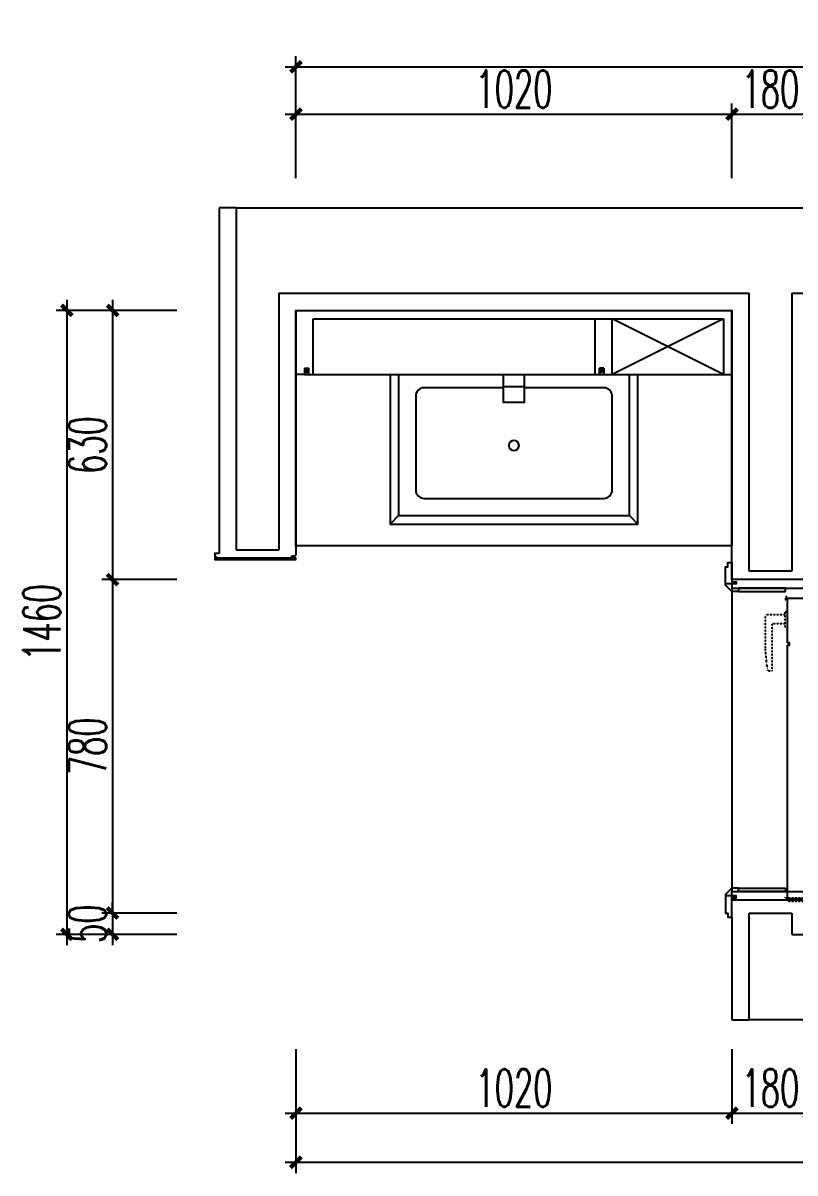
# Model space of a CAD drawing. Header units: inches. Extents: x 24920 to 61775, y 10942 to 38819.
# Drawn here: x 57239 to 59045, y 19236 to 21927 of the extents above; entities that cross this region are included whole.
import ezdxf
from ezdxf.xclip import XClip

# ---------------------------------------------------------------- set-up
doc = ezdxf.new("R2010")
doc.units = ezdxf.units.IN
doc.header["$MEASUREMENT"] = 0
doc.header["$XCLIPFRAME"] = 0
doc.header["$PDMODE"] = 1
doc.linetypes.add('DASH', pattern=[0.35, 0.25, -0.1])
for name, color, linetype in [('1.1-完成面', 24, 'Continuous'), ('2.8.1-建筑-墙体', 43, 'Continuous'), ('6.2.1-家具-活动', 9, 'Continuous'), ('6.4-洁具', 9, 'Continuous'), ('8.1-门套', 9, 'Continuous'), ('8.2-门体', 9, 'Continuous'), ('8.3-门线', 8, 'Continuous'), ('B-平面-不到顶', 7, 'Continuous'), ('B-平面-门扇', 7, 'Continuous')]:
    doc.layers.add(name, color=color, linetype=linetype)
doc.styles.add('DIM', font='simplex.shx', dxfattribs={"width": 0.6, "bigfont": 'extfont.shx'})
doc.dimstyles.new('1比25', dxfattribs={"dimscale": 25, "dimtxt": 3.5, "dimasz": 1, "dimexe": 1, "dimexo": 1, "dimgap": 0.6, "dimtad": 1, "dimdec": 0, "dimrnd": 5, "dimzin": 0, "dimdsep": 46, "dimtxsty": 'DIM', "dimblk": 'ARCHTICK', "dimcen": 0.09, "dimdle": 1, "dimclrd": 1, "dimclre": 1, "dimclrt": 1, "dimadec": 0, "dimazin": 0, "dimtfac": 1, "dimtdec": 0, "dimtix": 1, "dimtmove": 2, "dimatfit": 3, "dimldrblk": '引线箭头（自定义）', "dimfxl": 0, "dimtolj": 1, "dimtzin": 0, "dimarcsym": 0})

# ---------------------------------------------------------------- blocks, each defined once
blk = doc.blocks.new('A$C440218D7')
at = {"layer": 'B-平面-门扇', "color": 8, "linetype": 'DASH', "ltscale": 0.25}
for p, q in [((86.05962036554409, 51.38006138085621), (7.823507361164956, 51.38006138085621)), ((7.823507361048541, 5.182005917711648), (7.823507361164956, 51.38006138085621)), ((28.68647082911775, 5.182005917566129), (28.68647082900134, 34.10590090468759)), ((138.2170290349095, 36.19219725168659), (30.77276717573841, 36.19219725168659)), ((138.2170290349095, 44.38063035425147), (138.2170290349095, 36.19219725168659)), ((36.51008212932357, 5.182005917566129), (-0.0001039392809616, 5.182005917566129)), ((-0.0001039392809616, 5.182005917566129), (-0.0001039395137923, -0.0001022045325954)), ((36.51008212920715, -0.0001022045325954), (36.51008212932357, 5.182005917566129))]:
    blk.add_line(p, q, dxfattribs=at)
for centre, radius, start, end in [((30.77276717573841, 34.10590090468759), 2.086296346780188, 90, 180), ((67.52459887373698, -397.3650673161319), 449.1277519268808, 81.17209896108454, 87.63479282388585), ((136.1307326881651, 44.38063035425147), 2.086296346780188, 0, 81.17209896108454)]:
    blk.add_arc(centre, radius, start, end, dxfattribs=at)
blk = doc.blocks.new('dfdfg fd g')
at = {"layer": '8.2-门体', "color": 8, "linetype": 'DASH', "ltscale": 0.1}
for p, q in [((53243.99130762223, -402599.9286277673), (53295.3075591228, -402599.9286277673)), ((53243.99130762223, -402607.4286277673), (53243.99130762223, -402599.9286277673)), ((53293.99130762182, -402603.6786277673), (53243.99130762223, -402603.6786277673)), ((53243.99130762223, -402607.4286277673), (53295.3075591228, -402607.4286277673))]:
    blk.add_line(p, q, dxfattribs=at)
for points in [[(53240.27999521766, -401901.7368970131), (53242.27830885028, -401896.0030368329), (53242.27830886983, -401895.178621401), (53238.99130762232, -401895.1786213238), (53238.99124794159, -401902.1786213958), (53239.62938496078, -401902.1786213958, 0.3073927248600335)], [(53240.27999521763, -402598.6203458399), (53242.27830885031, -402604.3542060201), (53242.27830886986, -402605.1786214519), (53238.99130762235, -402605.1786215292), (53238.99124794162, -402598.1786214571), (53239.6293849608, -402598.1786214571, -0.3073927248600335)]]:
    blk.add_lwpolyline(points, format="xyb", close=True, dxfattribs=at)
at = {"layer": '8.2-门体', "color": 9}
blk.add_lwpolyline([(53293.99128973691, -402008.1786213238), (53293.99130762235, -402602.1786215279), (53243.99130762246, -402602.1786215279), (53243.99128973702, -402008.1786213238), (53248.99128973702, -402008.1786213238), (53248.99128973702, -402003.1786213238), (53243.99128973702, -402003.1786213238), (53243.99128973702, -401898.1786213238), (53293.99128973691, -401898.1786213238), (53293.99128973691, -402003.1786213238), (53288.99128973691, -402003.1786213238), (53288.99128973691, -402008.1786213238), (53293.99128973691, -402008.1786213238)], dxfattribs=at)
at = {"layer": '8.2-门体', "color": 8, "linetype": 'DASH', "ltscale": 0.6}
blk.add_lwpolyline([(53887.99130762229, -402602.1786215279), (53293.99130762235, -402602.1786215279), (53293.99130762229, -402552.178621528), (53887.99130762223, -402552.178621528), (53887.99130762223, -402557.178621528), (53892.99130762223, -402557.178621528), (53892.99130762223, -402552.178621528), (53997.99130762223, -402552.178621528), (53997.99130762229, -402602.1786215279), (53892.99130762229, -402602.1786215279), (53892.99130762229, -402597.1786215279), (53887.99130762229, -402597.1786215279), (53887.99130762229, -402602.1786215279)], dxfattribs=at)
at = {"layer": '8.2-门体', "color": 8, "linetype": 'DASH', "ltscale": 0.1}
for radius in [6, 3]:
    blk.add_circle((53299.99130762182, -402603.6786277673), radius, dxfattribs=at)
at = {"layer": '8.2-门体', "color": 8, "linetype": 'DASH', "ltscale": 0.6}
blk.add_arc((53325.70870982072, -402569.9476553934), 672.5173825792206, 1.514026501051054, 92.70319952526022, dxfattribs=at)
at = {"layer": '8.2-门体', "color": 7, "xscale": -1, "rotation": 90}
blk.add_blockref('A$C440218D7', (53243.99118753269, -401929.9236322289), dxfattribs=at)
at = {"layer": '8.2-门体', "color": 7, "extrusion": (0, 0, -1), "xscale": -1, "zscale": -1, "rotation": 90}
blk.add_blockref('A$C440218D7', (-53293.99139194141, -401929.9236322289), dxfattribs=at)
at = {"layer": '8.2-门体', "color": 8, "linetype": 'DASH', "ltscale": 0.6, "xscale": -1, "rotation": 359.9999999999999}
blk.add_blockref('A$C440218D7', (53966.2462967172, -402552.1785193236), dxfattribs=at)
at = {"layer": '8.2-门体', "color": 8, "linetype": 'DASH', "ltscale": 0.6, "extrusion": (0, 0, -1), "xscale": -1, "zscale": -1, "rotation": 180}
blk.add_blockref('A$C440218D7', (-53966.2462967172, -402602.1787237324), dxfattribs=at)
blk = doc.blocks.new('A$C41B010ED')
at = {"layer": '8.1-门套', "color": 9, "ltscale": 0.3}
for points in [[(-101.0000182490039, 711.9999992758967), (-101.0000182490039, 711.9999907791498), (-124.9999866744911, 711.9999992758967), (-124.9999866744911, 751.9999992758967), (-119.9999866744911, 751.9999992758967), (-119.9999866744911, 761.9999992758967), (-109.9999866744911, 761.9999992758967), (-109.9999866744329, 715.9999992758967), (-100.9999866744329, 715.9999992758967), (-100.9999866744329, 712.0000077726436), (-101.0000182490039, 711.9999992758967)], [(61.00001824900392, 712.0000007266062), (61.00001824900392, 711.9999922298011), (84.99998667449108, 712.0000007266062), (84.99998667449108, 752.0000007266062), (79.99998667449108, 752.0000007266062), (79.99998667449108, 762.0000007266062), (69.99998667449108, 762.0000007266062), (69.99998667443288, 716.0000007266062), (60.99998667443288, 716.0000007266062), (60.99998667443288, 712.0000092232949), (61.00001824900392, 712.0000007266062)], [(-99.99998667449108, 711.9999992758967), (-99.99998667449108, 716.9999992758967), (-109.9999866744329, 716.9999992758967), (-109.9999866744329, 721.9999992758967), (69.99998667443288, 722.000000726548), (69.99998667443288, 717.000000726548), (59.99998667449108, 717.000000726548), (59.99998667449108, 712.0000007266062), (69.99998667449108, 712.0000007266062), (69.99998667449108, 702.0000007266062), (-109.9999866744911, 701.9999992758967), (-109.9999866744911, 711.9999992758967), (-99.99998667449108, 711.9999992758967)], [(-101.0000182490039, -18.00000072532566), (-101.0000182490039, -17.99999222857878), (-124.9999866744911, -18.00000072532566), (-124.9999866744911, -58.00000072532566), (-119.9999866744911, -58.00000072532566), (-119.9999866744911, -68.00000072532566), (-109.9999866744911, -68.00000072532566), (-109.9999866744329, -22.00000072532566), (-100.9999866744329, -22.00000072532566), (-100.9999866744329, -18.00000922207255), (-101.0000182490039, -18.00000072532566)], [(-99.99998667449108, -18.00000072532566), (-99.99998667449108, -23.00000072532566), (-109.9999866744329, -23.00000072532566), (-109.9999866744329, -28.00000072532566), (69.99998667443288, -27.99999927461613), (69.99998667443288, -22.99999927461613), (59.99998667449108, -22.99999927461613), (59.99998667449108, -17.99999927467434), (69.99998667449108, -17.99999927467434), (69.99998667449108, -7.999999274674337), (-109.9999866744911, -8.000000725267455), (-109.9999866744911, -18.00000072532566), (-99.99998667449108, -18.00000072532566)], [(61.00001824900392, -17.99999927467434), (61.00001824900392, -17.99999077786924), (84.99998667449108, -17.99999927467434), (84.99998667449108, -57.99999927467434), (79.99998667449108, -57.99999927467434), (79.99998667449108, -67.99999927467434), (69.99998667449108, -67.99999927467434), (69.99998667443288, -21.99999927467434), (60.99998667443288, -21.99999927467434), (60.99998667443288, -18.00000777136302), (61.00001824900392, -17.99999927467434)]]:
    blk.add_lwpolyline(points, dxfattribs=at)
for points in [[(-54.99998667449108, 693.9999992758967), (-54.99998667449108, 701.9999992758967), (54.99998667449108, 702.0000007266062), (54.99998667449108, 694.0000007266062)], [(-54.99998667449108, -7.253256626427174e-07), (-54.99998667449108, -8.000000725325663), (54.99998667449108, -7.999999274674337), (54.99998667449108, 7.253256626427174e-07)]]:
    blk.add_lwpolyline(points, close=True, dxfattribs=at)
at = {"layer": 'B-平面-不到顶', "color": 24}
for points in [[(54.99998667449108, 694.0000007266062), (69.99998667449108, 694.0000007266062), (84.99998667449108, 709.0000007266062), (84.99998667449108, 752.0000007266062), (79.99998667449108, 752.0000007266062), (79.99998667449108, 762.0000007266062), (69.99998667449108, 762.0000007266062)], [(54.99998667449108, 7.253256626427174e-07), (69.99998667449108, 7.253256626427174e-07), (84.99998667449108, -14.99999927467434), (84.99998667449108, -57.99999927467434), (79.99998667449108, -57.99999927467434), (79.99998667449108, -67.99999927467434), (69.99998667449108, -67.99999927467434)]]:
    blk.add_lwpolyline(points, dxfattribs=at)
blk = doc.blocks.new('A$C5E191A65')
at = {"layer": '8.3-门线', "color": 8}
for points in [[(713.9890807295451, 779.9999072643404), (713.9890807295451, 59.99990726311808)], [(893.9890540863271, 49.9999087137403), (893.9890540863271, 769.9999087150209)]]:
    blk.add_lwpolyline(points, dxfattribs=at)
at = {"layer": '8.1-门套', "color": 8, "linetype": 'Continuous'}
blk.add_blockref('A$C41B010ED', (823.9890674118651, 67.99990798841463), dxfattribs=at)
at = {"layer": '8.2-门体', "color": 8, "linetype": 'ByBlock', "rotation": 180}
blk.add_blockref('dfdfg fd g', (54007.99146916624, -401815.1787145335), dxfattribs=at)
blk = doc.blocks.new('A$C4EB70EE7')
at = {"layer": '6.4-洁具', "color": 8}
blk.add_line((5.000756625056965, 97.49415320951084), (45.00075662505697, 97.49415320951084), dxfattribs=at)
at = {"layer": '6.4-洁具'}
blk.add_lwpolyline([(50.00075662505697, 137.4941532095108), (50.00075662505697, 0.0001271444198209792), (0.0007566250569652766, 0.0001271444198209792), (0.0007566250569652766, 137.4941532095108, -0.414213562373095), (5.000756625056965, 142.4941532095108), (45.00075662505697, 142.4941532095108, -0.414213562373095)], format="xyb", close=True, dxfattribs=at)
blk.add_lwpolyline([(50.00075662505697, 35.93122951085388), (50.00075662505697, 0.0001271444198209792), (0.0007566250569652766, 0.0001271444198209792), (0.0007566250569652766, 35.93122951085388)], close=True, dxfattribs=at)
at = {"layer": '6.4-洁具', "color": 8}
for centre, start, end in [((5.000756625056965, 102.4941532095108), 180, 270), ((45.00075662505697, 102.4941532095108), 270, 0)]:
    blk.add_arc(centre, 5, start, end, dxfattribs=at)
blk = doc.blocks.new('A$C75DC7DD3')
at = {"layer": '6.2.1-家具-活动', "color": 251}
for p, q in [((6.192779983393848e-05, 352.9999606062321), (-19.99993807220017, 372.9999606062321)), ((540.0000617729384, 352.9999606062321), (560.0000617729384, 372.999960606232)), ((6.192779983393848e-05, 19.99996058513352), (-19.99993807220017, -3.941486647818238e-05)), ((540.0000619277998, 19.99996014787757), (560.0000617729384, -3.941486647818238e-05))]:
    blk.add_line(p, q, dxfattribs=at)
for points in [[(-19.99993807220017, 372.9999606062321), (245.0000618503691, 372.9999606062321)], [(295.0000618503691, 372.999960606232), (560.0000617729384, 372.999960606232), (560.0000617729384, -3.941486647818238e-05), (-19.99993807220017, -3.941486647818238e-05), (-19.99993807220017, 372.9999606062322)]]:
    blk.add_lwpolyline(points, dxfattribs=at)
at = {"layer": '6.4-洁具', "color": 2}
blk.add_lwpolyline([(540.0000617729384, 352.9999606062321), (540.0000619277998, 19.99996014787757), (6.192779983393848e-05, 19.99996058513545), (6.192779983393848e-05, 352.9999606062321), (245.0000618503691, 352.9999606062321)], dxfattribs=at)
at = {"layer": '6.4-洁具'}
blk.add_lwpolyline([(295.0000618503691, 352.9999606062321), (540.0000617729384, 352.9999606062321)], dxfattribs=at)
at = {"layer": '6.4-洁具', "color": 251}
blk.add_lwpolyline([(295.0000618503691, 318.9999603064466), (480.0000617151818, 318.9999604114987, -0.4142135624205951), (500.0000617279147, 298.9999604209888), (500.0000618399063, 79.99996009801635, -0.4142135627815917), (480.0000618214981, 59.99996008852622), (60.00006195039896, 59.99996043819897, -0.4142135619546177), (40.00006196880713, 79.99996042802718), (40.00006184878293, 298.9999606375329, -0.4142135628466456), (60.0000618709455, 318.9999606477046), (245.0000618503691, 318.9999604648479)], format="xyb", dxfattribs=at)
at = {"layer": '6.4-洁具', "color": 8}
blk.add_ellipse((270.0000620366482, 183.9999606911588), major_axis=(8.373632935461076, 8.373632935461075), ratio=0.9999999999922816, start_param=4.712388980237358, end_param=10.99557428741694, dxfattribs=at)
at = {"layer": '6.4-洁具'}
blk.add_blockref('A$C4EB70EE7', (244.9993052253121, 285.5058073967213), dxfattribs=at)
blk = doc.blocks.new('_ArchTick')
at = {"color": 0, "linetype": 'ByBlock', "const_width": 0.4}
blk.add_lwpolyline([(-0.5, -0.5), (0.5, 0.5)], dxfattribs=at)
blk = doc.blocks.new('*D1310')
at = {"color": 1, "lineweight": -2, "transparency": 16777216}
for p, q in [((5563.000325087543, 46796.24351671411), (6633.003274725239, 46796.24351671411)), ((5588.000325087543, 46646.24351671411), (5588.000325087543, 46821.24351671411)), ((6608.003274725239, 46646.24351671411), (6608.003274725239, 46821.24351671411))]:
    blk.add_line(p, q, dxfattribs=at)
at = {"layer": 'Defpoints', "color": 0, "transparency": 16777216}
for p in [(6608.003274725239, 46796.24351671411), (5588.000325087543, 46337.03009696082), (6608.003274725239, 46337.02964148251)]:
    blk.add_point(p, dxfattribs=at)
at = {"color": 1, "lineweight": -2, "transparency": 16777216, "xscale": 25, "yscale": 25, "zscale": 25, "rotation": 180}
blk.add_blockref('_ArchTick', (5588.000325087543, 46796.24351671411), dxfattribs=at)
at = {"color": 1, "lineweight": -2, "transparency": 16777216, "xscale": 25, "yscale": 25, "zscale": 25}
blk.add_blockref('_ArchTick', (6608.003274725239, 46796.24351671411), dxfattribs=at)
at = {"color": 1, "transparency": 16777216, "insert": (6098.001799906391, 46854.99351671411), "char_height": 87.5, "attachment_point": 5, "style": 'DIM'}
blk.add_mtext('\\A1;1020', dxfattribs=at)
blk = doc.blocks.new('引线箭头（自定义）')
at = {"linetype": 'ByBlock', "lineweight": -2}
h = blk.add_hatch(color=8, dxfattribs=at)
h.dxf.hatch_style = 1
h.paths.add_polyline_path([(-1.195195483850512, -0.9550126593467212), (-0.3145251273290341, 0), (-1.200914122528957, 0.9578719786841248), (-0.9121228692538352, 1.212351399886757), (0, 0), (-0.9121228692538352, -1.209492080547534)])
at = {"color": 0, "linetype": 'ByBlock', "lineweight": -2}
blk.add_line((-0.3145251273290341, 0), (-4.75087937909575, 0), dxfattribs=at)
blk.add_lwpolyline([(-1.195195483850512, -0.9550126593467212), (-0.3145251273290341, 0), (-1.200914122528957, 0.9578719786841248), (-0.9121228692538352, 1.212351399886757), (0, 0), (-0.9121228692538352, -1.209492080547534)], close=True, dxfattribs=at)
blk = doc.blocks.new('*D1311')
at = {"color": 1, "lineweight": -2, "transparency": 16777216}
for p, q in [((6583.003274725239, 46796.24351671414), (6813.003274716406, 46796.24351671414)), ((6608.003274725239, 46646.24351671414), (6608.003274725239, 46821.24351671414)), ((6788.003274716406, 46646.24351671414), (6788.003274716406, 46821.24351671414))]:
    blk.add_line(p, q, dxfattribs=at)
at = {"layer": 'Defpoints', "color": 0, "transparency": 16777216}
for p in [(6788.003274716406, 46796.24351671414), (6608.003274725239, 46337.02964148251), (6788.003274716406, 46337.03103940748)]:
    blk.add_point(p, dxfattribs=at)
at = {"color": 1, "lineweight": -2, "transparency": 16777216, "xscale": 25, "yscale": 25, "zscale": 25, "rotation": 180}
blk.add_blockref('_ArchTick', (6608.003274725239, 46796.24351671414), dxfattribs=at)
at = {"color": 1, "lineweight": -2, "transparency": 16777216, "xscale": 25, "yscale": 25, "zscale": 25}
blk.add_blockref('_ArchTick', (6788.003274716406, 46796.24351671414), dxfattribs=at)
at = {"color": 1, "transparency": 16777216, "insert": (6698.003274720822, 46854.99351671414), "char_height": 87.5, "attachment_point": 5, "style": 'DIM'}
blk.add_mtext('\\A1;180', dxfattribs=at)
blk = doc.blocks.new('*D1314')
at = {"color": 1, "lineweight": -2, "transparency": 16777216}
for p, q in [((5588.000325087543, 46758.74351671411), (5588.000325087543, 46932.08346405464)), ((8408.003274716406, 46758.74351671411), (8408.003274716406, 46932.08346405464)), ((5563.000325087543, 46907.08346405464), (8433.003274716406, 46907.08346405464))]:
    blk.add_line(p, q, dxfattribs=at)
at = {"layer": 'Defpoints', "color": 0, "transparency": 16777216}
for p in [(8408.003274716406, 46907.08346405464), (5588.000325087543, 46733.74351671411), (8408.003274716406, 46733.74351671411)]:
    blk.add_point(p, dxfattribs=at)
at = {"color": 1, "lineweight": -2, "transparency": 16777216, "xscale": 25, "yscale": 25, "zscale": 25, "rotation": 180}
blk.add_blockref('_ArchTick', (5588.000325087543, 46907.08346405464), dxfattribs=at)
at = {"color": 1, "lineweight": -2, "transparency": 16777216, "xscale": 25, "yscale": 25, "zscale": 25}
blk.add_blockref('_ArchTick', (8408.003274716406, 46907.08346405464), dxfattribs=at)
at = {"color": 1, "transparency": 16777216, "insert": (6998.001799901975, 46965.83346405464), "char_height": 87.5, "attachment_point": 5, "style": 'DIM'}
blk.add_mtext('\\A1;2820', dxfattribs=at)
blk = doc.blocks.new('*D1315')
at = {"color": 1, "lineweight": -2, "transparency": 16777216}
for p, q in [((5158.911096645614, 46362.02875701022), (5158.911096645614, 45682.03103848342)), ((5308.911096645614, 46337.02875701022), (5133.911096645614, 46337.02875701022)), ((5308.911096645614, 45707.03103848342), (5133.911096645614, 45707.03103848342))]:
    blk.add_line(p, q, dxfattribs=at)
at = {"layer": 'Defpoints', "color": 0, "transparency": 16777216}
for p in [(5588.000315319485, 46337.02875701022), (5158.911096645614, 45707.03103848342), (6608.003274728109, 45707.03103848342)]:
    blk.add_point(p, dxfattribs=at)
at = {"color": 1, "lineweight": -2, "transparency": 16777216, "xscale": 25, "yscale": 25, "zscale": 25}
for p, rotation in [((5158.911096645614, 46337.02875701022), 90), ((5158.911096645614, 45707.03103848342), 270)]:
    blk.add_blockref('_ArchTick', p, dxfattribs=dict(at, rotation=rotation))
at = {"color": 1, "transparency": 16777216, "insert": (5100.161096645626, 46022.02989774681), "char_height": 87.5, "attachment_point": 5, "rotation": 90, "style": 'DIM'}
blk.add_mtext('\\A1;630', dxfattribs=at)
blk = doc.blocks.new('*D1316')
at = {"color": 1, "lineweight": -2, "transparency": 16777216}
for p, q in [((5158.911096645614, 45732.03103848342), (5158.911096645614, 44902.03354132331)), ((5308.911096645614, 45707.03103848342), (5133.911096645614, 45707.03103848342)), ((5308.911096645614, 44927.03354132331), (5133.911096645614, 44927.03354132331))]:
    blk.add_line(p, q, dxfattribs=at)
at = {"layer": 'Defpoints', "color": 0, "transparency": 16777216}
for p in [(6608.003274728109, 45707.03103848342), (5158.911096645614, 44927.03354132331), (6648.01088594433, 44927.03354132331)]:
    blk.add_point(p, dxfattribs=at)
at = {"color": 1, "lineweight": -2, "transparency": 16777216, "xscale": 25, "yscale": 25, "zscale": 25}
for p, rotation in [((5158.911096645614, 45707.03103848342), 90), ((5158.911096645614, 44927.03354132331), 270)]:
    blk.add_blockref('_ArchTick', p, dxfattribs=dict(at, rotation=rotation))
at = {"color": 1, "transparency": 16777216, "insert": (5100.161096645626, 45317.03228990336), "char_height": 87.5, "attachment_point": 5, "rotation": 90, "style": 'DIM'}
blk.add_mtext('\\A1;780', dxfattribs=at)
blk = doc.blocks.new('*D1317')
at = {"color": 1, "lineweight": -2, "transparency": 16777216}
for p, q in [((5158.911096645614, 44927.03354132331), (5158.911096645614, 44952.03354132331)), ((5308.911096645614, 44927.03354132331), (5133.911096645614, 44927.03354132331)), ((5158.911096645614, 44927.03354132331), (5158.911096645614, 44877.03103940749)), ((5308.911096645614, 44877.03103940749), (5133.911096645614, 44877.03103940749)), ((5158.911096645614, 44877.03103940749), (5158.911096645614, 44852.03103940749))]:
    blk.add_line(p, q, dxfattribs=at)
at = {"layer": 'Defpoints', "color": 0, "transparency": 16777216}
for p in [(6648.01088594433, 44927.03354132331), (5158.911096645614, 44877.03103940749), (6748.003274723744, 44877.03103940749)]:
    blk.add_point(p, dxfattribs=at)
at = {"color": 1, "lineweight": -2, "transparency": 16777216, "xscale": 25, "yscale": 25, "zscale": 25}
for p, rotation in [((5158.911096645614, 44927.03354132331), 270), ((5158.911096645614, 44877.03103940749), 90)]:
    blk.add_blockref('_ArchTick', p, dxfattribs=dict(at, rotation=rotation))
at = {"color": 1, "transparency": 16777216, "insert": (5100.161096645626, 44902.03229036539), "char_height": 87.5, "attachment_point": 5, "rotation": 90, "style": 'DIM'}
blk.add_mtext('\\A1;50', dxfattribs=at)
blk = doc.blocks.new('*D1318')
at = {"color": 1, "lineweight": -2, "transparency": 16777216}
for p, q in [((5051.788112159737, 46362.02875701022), (5051.788112159737, 44852.03103940749)), ((5201.788112159737, 46337.02875701022), (5026.788112159737, 46337.02875701022)), ((5201.788112159737, 44877.03103940749), (5026.788112159737, 44877.03103940749))]:
    blk.add_line(p, q, dxfattribs=at)
at = {"layer": 'Defpoints', "color": 0, "transparency": 16777216}
for p in [(5292.127729906406, 46337.02875701022), (5051.788112159737, 44877.03103940749), (5292.127729906406, 44877.03103940749)]:
    blk.add_point(p, dxfattribs=at)
at = {"color": 1, "lineweight": -2, "transparency": 16777216, "xscale": 25, "yscale": 25, "zscale": 25}
for p, rotation in [((5051.788112159737, 46337.02875701022), 90), ((5051.788112159737, 44877.03103940749), 270)]:
    blk.add_blockref('_ArchTick', p, dxfattribs=dict(at, rotation=rotation))
at = {"color": 1, "transparency": 16777216, "insert": (4993.038112159748, 45607.02989820885), "char_height": 87.5, "attachment_point": 5, "rotation": 90, "style": 'DIM'}
blk.add_mtext('\\A1;1460', dxfattribs=at)
blk = doc.blocks.new('*D1319')
at = {"color": 1, "lineweight": -2, "transparency": 16777216}
for p, q in [((5587.990266480501, 44608.7318242536), (5587.990266480501, 44433.7318242536)), ((6608.003274725295, 44608.7318242536), (6608.003274725295, 44433.7318242536)), ((5562.990266480501, 44458.7318242536), (6633.003274725295, 44458.7318242536))]:
    blk.add_line(p, q, dxfattribs=at)
at = {"layer": 'Defpoints', "color": 0, "transparency": 16777216}
for p in [(5587.990266480501, 45888.96702855839), (6608.003274725295, 45888.96702855848), (6608.003274725295, 44458.7318242536)]:
    blk.add_point(p, dxfattribs=at)
at = {"color": 1, "lineweight": -2, "transparency": 16777216, "xscale": 25, "yscale": 25, "zscale": 25, "rotation": 180}
blk.add_blockref('_ArchTick', (5587.990266480501, 44458.7318242536), dxfattribs=at)
at = {"color": 1, "lineweight": -2, "transparency": 16777216, "xscale": 25, "yscale": 25, "zscale": 25}
blk.add_blockref('_ArchTick', (6608.003274725295, 44458.7318242536), dxfattribs=at)
at = {"color": 1, "transparency": 16777216, "insert": (6097.996770602898, 44517.4818242536), "char_height": 87.5, "attachment_point": 5, "style": 'DIM'}
blk.add_mtext('\\A1;1020', dxfattribs=at)
blk = doc.blocks.new('*D1320')
at = {"color": 1, "lineweight": -2, "transparency": 16777216}
for p, q in [((6608.003274725295, 44608.73182425363), (6608.003274725295, 44433.73182425363)), ((6788.00324807703, 44608.73182425363), (6788.00324807703, 44433.73182425363)), ((6583.003274725295, 44458.73182425363), (6813.00324807703, 44458.73182425363))]:
    blk.add_line(p, q, dxfattribs=at)
at = {"layer": 'Defpoints', "color": 0, "transparency": 16777216}
for p in [(6608.003274725295, 45888.96702855849), (6788.00324807703, 44917.03103940748), (6788.00324807703, 44458.73182425363)]:
    blk.add_point(p, dxfattribs=at)
at = {"color": 1, "lineweight": -2, "transparency": 16777216, "xscale": 25, "yscale": 25, "zscale": 25, "rotation": 180}
blk.add_blockref('_ArchTick', (6608.003274725295, 44458.73182425363), dxfattribs=at)
at = {"color": 1, "lineweight": -2, "transparency": 16777216, "xscale": 25, "yscale": 25, "zscale": 25}
blk.add_blockref('_ArchTick', (6788.00324807703, 44458.73182425363), dxfattribs=at)
at = {"color": 1, "transparency": 16777216, "insert": (6698.003261401162, 44517.48182425363), "char_height": 87.5, "attachment_point": 5, "style": 'DIM'}
blk.add_mtext('\\A1;180', dxfattribs=at)
blk = doc.blocks.new('*D1323')
at = {"color": 1, "lineweight": -2, "transparency": 16777216}
for p, q in [((5587.990266480499, 44493.65490886157), (5587.990266480499, 44318.65490886157)), ((8408.003274716406, 44493.65490886157), (8408.003274716406, 44318.65490886157)), ((5562.990266480499, 44343.65490886157), (8433.003274716406, 44343.65490886157))]:
    blk.add_line(p, q, dxfattribs=at)
at = {"layer": 'Defpoints', "color": 0, "transparency": 16777216}
for p in [(5587.990266480499, 44521.2318242536), (8408.003274716406, 44521.23182425369), (8408.003274716406, 44343.65490886157)]:
    blk.add_point(p, dxfattribs=at)
at = {"color": 1, "lineweight": -2, "transparency": 16777216, "xscale": 25, "yscale": 25, "zscale": 25, "rotation": 180}
blk.add_blockref('_ArchTick', (5587.990266480499, 44343.65490886157), dxfattribs=at)
at = {"color": 1, "lineweight": -2, "transparency": 16777216, "xscale": 25, "yscale": 25, "zscale": 25}
blk.add_blockref('_ArchTick', (8408.003274716406, 44343.65490886157), dxfattribs=at)
at = {"color": 1, "transparency": 16777216, "insert": (6997.996770598453, 44402.40490886157), "char_height": 87.5, "attachment_point": 5, "style": 'DIM'}
blk.add_mtext('\\A1;2820', dxfattribs=at)
blk = doc.blocks.new('A$C664d5268')
at = {"color": 3}
for p, q in [((498.7173688033563, 2258.37613080244), (458.699309887581, 2258.376130802397)), ((1658.71511144237, 598.3761307926907), (1658.71511144237, 358.2800286788988)), ((1658.71511144237, 358.2800286788988), (1698.722722658649, 358.376131711062))]:
    blk.add_line(p, q, dxfattribs=at)
at = {"layer": '1.1-完成面', "color": 3}
for p, q in [((638.712152033806, 2018.37384932072), (638.699299973081, 1445.875715183254)), ((638.7121618018664, 2018.375189271334), (638.6993097411414, 1445.877055133868)), ((1658.715111439635, 1388.375189272585), (1658.715111439577, 2018.375189271363)), ((628.6993095036541, 1438.877054885219), (628.6993095036541, 1443.877054896395)), ((628.6993095036541, 1443.877054896395), (636.6993095036541, 1443.877054896395)), ((636.6993095036541, 1443.877054896395), (638.6993097411414, 1445.877055133868))]:
    blk.add_line(p, q, dxfattribs=at)
at = {"layer": '1.1-完成面', "color": 251}
blk.add_line((638.7121618018664, 2018.375189271334), (1658.715111439577, 2018.375189271363), dxfattribs=at)
at = {"layer": '1.1-完成面', "color": 3}
for points in [[(458.699309887581, 2258.37613080244), (458.6993098883777, 1449.877265821822)], [(458.6993001226747, 1449.877265821822), (448.6993001226747, 1449.877265821822), (448.6993001226747, 1441.877265821822), (451.6993001226747, 1441.877265821822), (451.6993001226747, 1438.877265821822), (448.6993001226747, 1438.877265821822), (448.6992945895709, 1435.877265821822), (638.6993121163632, 1435.877054885408), (638.699317649467, 1438.877054885408), (553.0673338778961, 1438.877054885175), (451.6993001226747, 1438.877054885175)]]:
    blk.add_lwpolyline(points, dxfattribs=at)
at = {"layer": '2.8.1-建筑-墙体', "color": 4}
for p, q in [((498.7173688033563, 2258.37613080244), (498.699309780257, 1458.381473046975)), ((498.7173688033563, 2258.37613080244), (3698.71511142238, 2258.37613080244)), ((598.7124778237139, 2058.376130836376), (598.6993097455652, 1458.378839434401)), ((598.7124778237139, 2058.376130836376), (1698.715111439577, 2058.376130836346)), ((1698.71511143329, 1408.378633633809), (1698.715111439577, 2058.376130836346)), ((1798.715111438063, 2058.37613080244), (1798.71511144237, 1408.378633633809)), ((1798.715111438063, 2058.37613080244), (3498.715111430729, 2058.37613080244)), ((1798.71511144237, 1408.378633633809), (1698.71511143329, 1408.378633633809)), ((1698.715111433174, 608.3786336338089), (1798.71511144237, 608.3786336338089)), ((1698.722722658649, 358.376131711062), (1698.722722658649, 608.3786336338089)), ((1798.71511144237, 608.3786336338089), (1798.715111438063, 558.3761317179888)), ((1798.715111438063, 558.3761317179888), (3498.715111430729, 558.3761317179888))]:
    blk.add_line(p, q, dxfattribs=at)
at = {"layer": '2.8.1-建筑-墙体'}
blk.add_line((498.699309780257, 1458.381473046975), (598.6993097455652, 1458.378839434401), dxfattribs=at)
at = {"layer": '2.8.1-建筑-墙体', "color": 4}
blk.add_lwpolyline([(3698.715111440741, 958.3786168491351), (3698.715111440915, 358.2800286788988), (1698.722722658649, 358.2800286788988)], dxfattribs=at)
at = {"layer": '6.4-洁具', "color": 251, "ltscale": 50}
for p, q in [((678.7062979136772, 1998.376334571047, -4.386306992405775e-06), (1638.715111439591, 1998.37633457093)), ((678.7062979136626, 1868.376334570916), (678.7062979136772, 1998.376334570959, -4.38630699240217e-06)), ((1338.709325031212, 1868.37633457093), (1338.709325031197, 1998.37633457093)), ((669.4605528827615, 1877.616334570906), (657.9405528827574, 1877.616334570906)), ((658.7005564668743, 1883.376334570916), (668.7005492986445, 1883.376334570916)), ((663.7005528827667, 1871.856334570912), (663.7005528827667, 1883.376334570916)), ((668.7005492986445, 1868.376334570916), (668.7005492986445, 1883.376334570916)), ((1359.475073646239, 1877.616334570921), (1347.955073646235, 1877.616334570921)), ((1348.71507364623, 1868.37633457093), (1348.71507364623, 1883.37633457093)), ((1358.715073646244, 1883.37633457093), (1348.71507364623, 1883.37633457093)), ((1353.715073646244, 1871.856334570926), (1353.715073646244, 1883.37633457093))]:
    blk.add_line(p, q, dxfattribs=at)
for points in [[(638.7005564668743, 2018.376334076529), (1658.715111439562, 2018.376334076544)], [(658.7005564668743, 1883.376334570916), (658.7005564668743, 1868.376334570916), (638.7005564668743, 1868.376334570916), (638.7005564668743, 2018.376334076529)], [(1658.715111439562, 2018.376334076544), (1658.715111439591, 1868.376333921595)], [(1638.715111439591, 1998.37633457093), (1638.715111439591, 1868.376333921595)], [(1378.69656446577, 1868.37633457093), (1658.715111439591, 1868.376334570989)]]:
    blk.add_lwpolyline(points, dxfattribs=at)
at = {"layer": '6.4-洁具'}
blk.add_lwpolyline([(638.7005564668743, 1467.547539685111), (638.7005564668743, 2018.376334076529), (1658.715509156575, 2018.3747337924), (1658.715509156575, 1467.545939400981)], close=True, dxfattribs=at)
at = {"layer": '6.4-洁具', "color": 251, "ltscale": 50}
for points, elevation in [([(1358.696564556414, 1883.37633457093), (1358.69656446577, 1868.37633457093), (1378.69656446577, 1868.37633457093), (1378.696565160682, 1998.376334076544)], 4.386306992400219e-06), ([(1638.733555981753, 1998.376334076544), (1378.69656446577, 1868.37633457093)], 4.386306992400219e-06), ([(1638.733555286841, 1868.37633457093), (1378.696565160682, 1998.376334076544)], 4.386306992400219e-06), ([(658.7005564668743, 1868.376334570916), (1358.69656446577, 1868.37633457093)], 8.772613984800004e-06)]:
    blk.add_lwpolyline(points, dxfattribs=dict(at, elevation=elevation))
for centre in [(663.7005528827667, 1877.616334570906), (1353.715073646244, 1877.616334570921)]:
    blk.add_circle(centre, 4, dxfattribs=at)
at = {"rotation": 180}
blk.add_blockref('A$C5E191A65', (2552.704165528727, 1428.376039507712), dxfattribs=at)
at = {"layer": '6.4-洁具'}
ref = blk.add_blockref('A$C75DC7DD3', (1418.708246132004, 1518.462372168739), dxfattribs=dict(at, xscale=-1))
XClip(ref).set_block_clipping_path([(-19.999938072200166, -3.941491013392806e-05), (560.0000617729384, 349.99996058508987)])
for base, p1, p2, picture, middle in [((3458.715111430729, 2588.42855636515), (638.7121618018664, 2415.08860902462), (3458.715111430729, 2415.08860902462), '*D1314', (2048.713636616298, 2647.17855636515)), ((1658.715111439562, 2477.58860902462), (638.7121618018664, 2018.375189271334), (1658.715111439562, 2018.374733793025), '*D1310', (1148.713636620714, 2536.33860902462)), ((1838.715111430729, 2477.588609024649), (1658.715111439562, 2018.374733793025), (1838.715111430729, 2018.376131717989), '*D1311', (1748.715111435145, 2536.338609024649)), ((1658.715111439618, 140.0769165641104), (638.7021031948243, 1570.312120868897), (1658.715111439618, 1570.312120868992), '*D1319', (1148.708607317221, 198.8269165641104)), ((1838.715084791353, 140.0769165641395), (1658.715111439618, 1570.312120868999), (1838.715084791353, 598.3761317179888), '*D1320', (1748.715098115485, 198.8269165641395)), ((3458.715111430729, 25.00000117208401), (638.7021031948225, 202.5769165641104), (3458.715111430729, 202.5769165641977), '*D1323', (2048.708607312776, 83.75000117208401))]:
    dim = blk.add_linear_dim(base=base, p1=p1, p2=p2, dimstyle='1比25')
    dim.commit()
    dim.dimension.update_dxf_attribs({"geometry": picture, "text_midpoint": middle, "insert": (-4949.288163285677, -44318.65490768949)})
for base, p1, p2, picture, middle in [((102.4999488740596, 558.3761317180033), (342.8395666207271, 2018.37384932072), (342.8395666207271, 558.3761317179888), '*D1318', (43.74994887407138, 1288.374990519362)), ((209.6229333599367, 1388.376130793928), (638.712152033806, 2018.37384932072), (1658.715111442429, 1388.376130793913), '*D1315', (150.8729333599485, 1703.374990057324)), ((209.6229333599367, 608.3786336338235), (1658.715111442429, 1388.376130793913), (1698.722722658649, 608.3786336338089), '*D1316', (150.8729333599485, 998.3773822138683)), ((209.6229333599367, 558.3761317180033), (1698.722722658649, 608.3786336338089), (1798.715111438063, 558.3761317179888), '*D1317', (150.8729333599485, 583.3773826759061))]:
    dim = blk.add_linear_dim(base=base, p1=p1, p2=p2, angle=270, dimstyle='1比25')
    dim.commit()
    dim.dimension.update_dxf_attribs({"geometry": picture, "text_midpoint": middle, "insert": (-4949.288163285677, -44318.65490768949)})

msp = doc.modelspace()

# ---------------------------------------------------------------- block references
msp.add_blockref('A$C664d5268', (57239, 19236))

doc.saveas('drawing.dxf')
